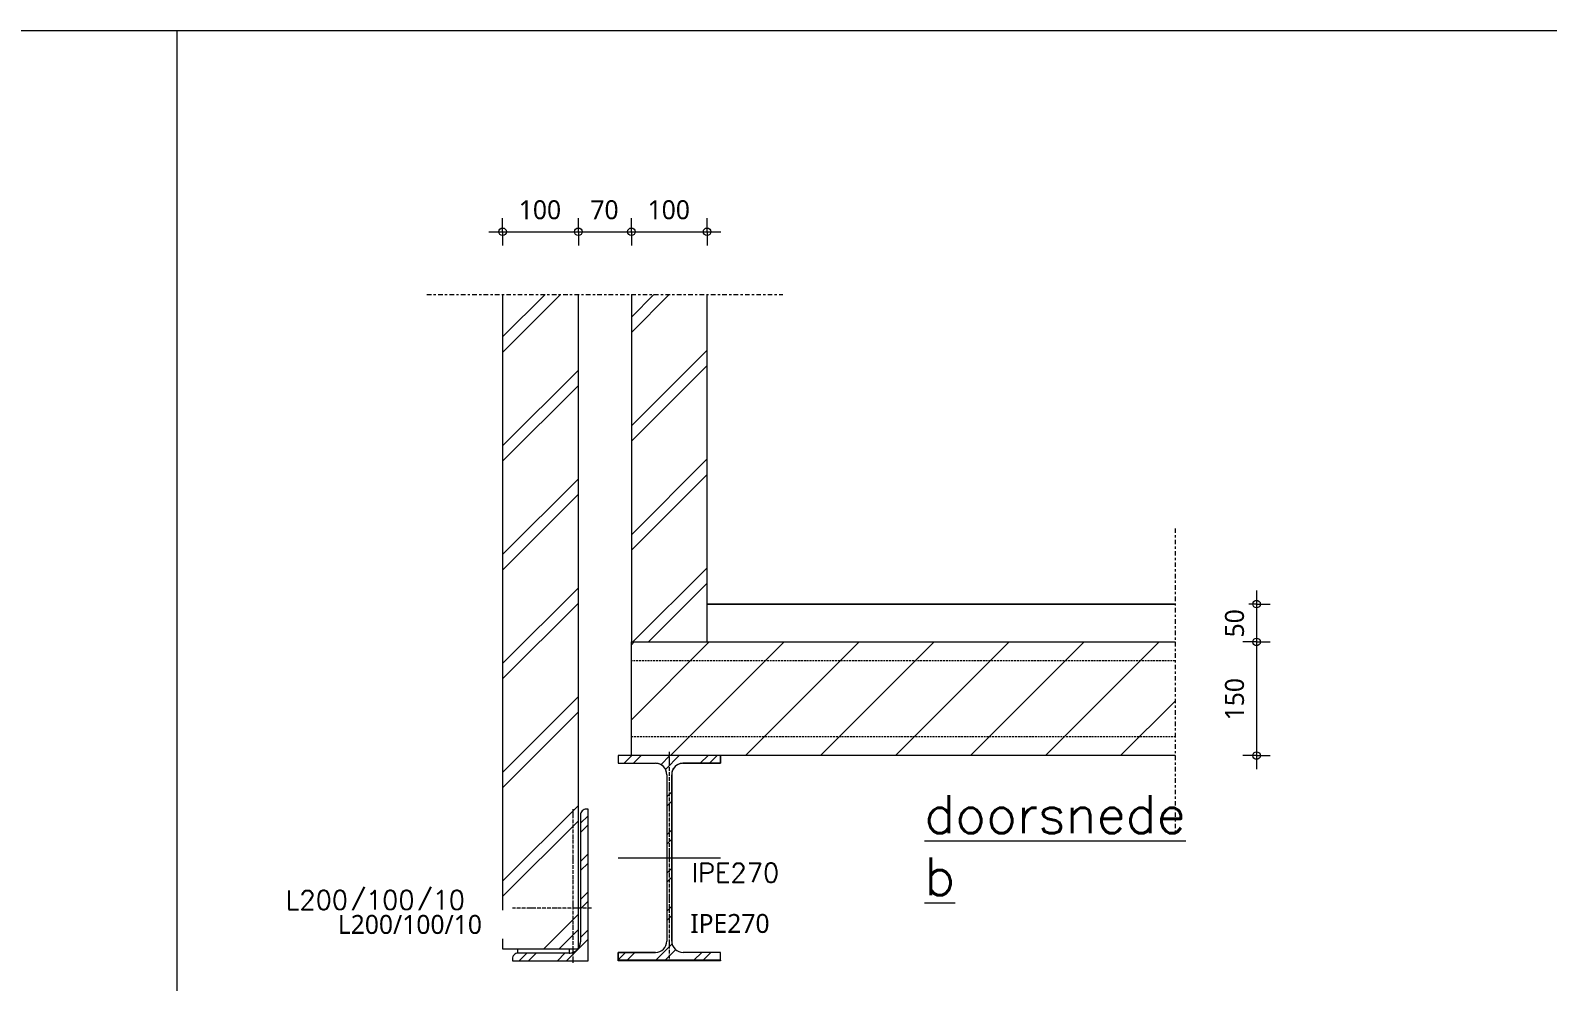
# Model space of a CAD drawing. Header units: millimetres. Extents: x -14163 to 55687, y -143 to 37302.
# Drawn here: x 22237 to 24240, y 34366 to 35622 of the extents above; entities that cross this region are included whole.
import ezdxf

# ---------------------------------------------------------------- set-up
doc = ezdxf.new("R2010")
doc.units = ezdxf.units.MM
for name, pattern in [('MV_center', [15, 6, -3, 3, -3]), ('MV_hartlijn_staal', [6.6, 5, -0.8, 0, -0.8]), ('MV_hidden', [3.75, 2.5, -1.25])]:
    doc.linetypes.add(name, pattern=pattern)
for name, color, linetype, lineweight in [('A-ANNO-DIMS', 211, 'Continuous', 13), ('A-ANNO-DIMS-10', 211, 'Continuous', 13), ('A-DETL', 90, 'Continuous', 13), ('A-DETL-GENF', 92, 'Continuous', 18), ('A-DETL-IDEN', 3, 'Continuous', 18), ('doorbraakdetails_dwg', 8, 'Continuous', 13), ('MAATVOERING', 1, 'Continuous', 13), ('STEEL_OUTLINE', 2, 'Continuous', 13)]:
    doc.layers.add(name, color=color, linetype=linetype, lineweight=lineweight)
doc.styles.add('RomanS', font='romans__.ttf', dxfattribs={"height": 635})
doc.styles.add('RomanS_1', font='romans__.ttf', dxfattribs={"height": 1270})
doc.styles.add('Segoe UI_3', font='segoeui.ttf', dxfattribs={"height": 25})
doc.dimstyles.new('2_5_mm', dxfattribs={"dimscale": 304.8, "dimtxt": 26.184099, "dimasz": 0.032808, "dimexe": 0.059055, "dimexo": 0.0625, "dimgap": 0.029528, "dimtad": 1, "dimdec": 0, "dimzin": 0, "dimdsep": 46, "dimtxsty": 'Segoe UI_3', "dimblk1": 'DOTBLANK', "dimblk2": 'DOTBLANK', "dimsah": 1, "dimcen": 0.09, "dimdle": 0.059055, "dimazin": 0, "dimtfac": 1, "dimtdec": 4, "dimtix": 1, "dimtmove": 0, "dimatfit": 3, "dimfxl": 0.059055, "dimfxlon": 1, "dimtvp": 1, "dimtfill": 1, "dimtolj": 1, "dimtzin": 0, "dimarcsym": 2})
pattern_1 = [(45, (0, 0), (-71.84205, 71.84205), []), (45, (20.32, 0), (-71.84205, 71.84205), [])]

# ---------------------------------------------------------------- blocks, each defined once
blk = doc.blocks.new('doorbraakdetails_dwg__X150-5098785-Details Constructie')
at = {"layer": 'STEEL_OUTLINE'}
for p, q in [((327201, 222886), (327205, 222890)), ((327344, 222886), (327348, 222890)), ((327488, 222886), (327492, 222890)), ((327632, 222886), (327636, 222890)), ((327775, 222886), (327780, 222890))]:
    blk.add_line(p, q, dxfattribs=at)
blk = doc.blocks.new('doorbraakdetails_dwg_IPE270-5098786-Details Constructie')
at = {"layer": 'STEEL_OUTLINE', "flags": 128}
blk.add_lwpolyline([(343, -1372), (343, -1376), (-343, -1376), (-343, -1372)], dxfattribs=at)
at = {"layer": 'STEEL_OUTLINE'}
for centre, start, end in [((-92, -128), 71.537, 90), ((-92, -128), 52.1566, 63.463), ((-92, -128), 28.6699, 35.6734), ((92, -128), 144.3266, 151.3301), ((92, -128), 116.537, 127.8434), ((92, -128), 90, 108.463), ((-92, -128), 11.6554, 16.3301), ((92, -128), 163.6699, 168.3446)]:
    blk.add_arc(centre, 76.2, start, end, dxfattribs=at)
blk.add_blockref('doorbraakdetails_dwg__X150-5098785-Details Constructie', (-327514, -224262))
blk = doc.blocks.new('doorbraakdetails_dwg_HOEK20010010-V29-Details Constructie')
at = {"color": 2, "lineweight": 13}
for start, end in [(340.028763, 0), (270, 289.971237), (295.028763, 320.9488646), (325.4354949, 334.971237)]:
    blk.add_arc((28.956, 24.892), 76.2, start, end, dxfattribs=at)
blk = doc.blocks.new('doorbraakdetails_dwg_A$C6895593A-5098791-Details Constructie')
at = {"color": 1, "lineweight": 13}
blk.add_line((14011, 11958), (29699, 11958), dxfattribs=at)
at = {"color": 250, "lineweight": 13}
for p, q in [((7670, 254), (7670, 398)), ((9397, 256), (9397, 398))]:
    blk.add_line(p, q, dxfattribs=at)
at = {"xscale": 5, "yscale": 5, "zscale": 5}
for name, p in [('doorbraakdetails_dwg_IPE270-5098786-Details Constructie', (12741, 6878)), ('doorbraakdetails_dwg_HOEK20010010-V29-Details Constructie', (9240, 511))]:
    blk.add_blockref(name, p, dxfattribs=at)
at = {"layer": 'MAATVOERING', "color": 6, "insert": (21297, 5546), "char_height": 1270, "width": 11898.77, "attachment_point": 1, "line_spacing_factor": 0.983083, "style": 'RomanS_1'}
blk.add_mtext('\\Ldoorsnede\\Pb', dxfattribs=at)
at = {"layer": 'MAATVOERING', "color": 2, "char_height": 635, "attachment_point": 1, "line_spacing_factor": 0.983083, "style": 'RomanS'}
for s, insert, width in [('IPE270', (13487, 3266), 3982.38), ('L200/100/10', (-121, 2352), 8096.21)]:
    blk.add_mtext(s, dxfattribs=dict(at, insert=insert, width=width))
blk = doc.blocks.new('doorbraakdetails_dwg-4168051-Details Constructie')
at = {"layer": 'MAATVOERING'}
for p, q in [((114199, 223774), (242241, 223774)), ((181974, 179157), (181974, 223774))]:
    blk.add_line(p, q, dxfattribs=at)
blk.add_blockref('doorbraakdetails_dwg_A$C6895593A-5098791-Details Constructie', (185731, 192578))
blk = doc.blocks.new('28 Staalprofielen- IPE_HEA_HEB 2d - IPE270-3530738-Details Constructie')
at = {"layer": 'A-DETL-GENF', "lineweight": 13}
h = blk.add_hatch(dxfattribs=at)
h.set_pattern_fill('FP_178', color=256, style=0, pattern_type=2)
h.set_pattern_definition([(45, (-23080.273, -34529.545), (-25.144717, 25.144717), []), (45, (-23080.273, -34491.445), (-25.144717, 25.144717), [])])
h.paths.add_polyline_path([(-67.5, -135), (67.5, -135), (67.5, -124.8), (18.3, -124.8), (14.4, -124.3), (10.8, -122.8), (7.7, -120.4), (5.3, -117.3), (3.8, -113.7), (3.3, -109.8), (3.3, 109.8), (3.8, 113.7), (5.3, 117.3), (7.7, 120.4), (10.8, 122.8), (14.4, 124.3), (18.3, 124.8), (67.5, 124.8), (67.5, 135), (-67.5, 135), (-67.5, 124.8), (-18.3, 124.8), (-14.4, 124.3), (-10.8, 122.8), (-7.7, 120.4), (-5.3, 117.3), (-3.8, 113.7), (-3.3, 109.8), (-3.3, -109.8), (-3.8, -113.7), (-5.3, -117.3), (-7.7, -120.4), (-10.8, -122.8), (-14.4, -124.3), (-18.3, -124.8), (-67.5, -124.8)])
at = {"layer": 'A-DETL-GENF'}
for p, q in [((67.5, 135), (-67.5, 135)), ((-67.5, 135), (-67.5, 124.8)), ((67.5, 135), (-67.5, 135)), ((-67.5, 135), (-67.5, 124.8)), ((-67.5, 124.8), (-18.3, 124.8)), ((-67.5, 124.8), (-18.3, 124.8)), ((18.3, 124.8), (67.5, 124.8)), ((67.5, 124.8), (18.3, 124.8)), ((67.5, 124.8), (67.5, 135)), ((67.5, 135), (67.5, 124.8)), ((-3.3, 109.8), (-3.3, -109.8)), ((-3.3, 109.8), (-3.3, -109.8)), ((3.3, -109.8), (3.3, 109.8)), ((3.3, 109.8), (3.3, -109.8)), ((-67.5, 0), (67.5, 0)), ((-18.3, -124.8), (-67.5, -124.8)), ((-67.5, -124.8), (-67.5, -135)), ((-67.5, -135), (-67.5, -124.8)), ((-67.5, -124.8), (-18.3, -124.8)), ((-67.5, -135), (67.5, -135)), ((67.5, -135), (-67.5, -135)), ((67.5, -124.8), (18.3, -124.8)), ((67.5, -124.8), (18.3, -124.8)), ((67.5, -135), (67.5, -124.8)), ((67.5, -135), (67.5, -124.8))]:
    blk.add_line(p, q, dxfattribs=at)
at = {"layer": 'A-DETL-GENF', "linetype": 'MV_hartlijn_staal', "lineweight": 13}
blk.add_line((0, 140), (0, -135), dxfattribs=at)
at = {"layer": 'A-DETL-GENF'}
for centre, start, end in [((-18.3, 109.8), 0, 90), ((-18.3, 109.8), 360, 90), ((18.3, 109.8), 90, 180), ((18.3, 109.8), 90, 180), ((-18.3, -109.8), 270, 0), ((-18.3, -109.8), 270, 0), ((18.3, -109.8), 180, 270), ((18.3, -109.8), 180, 270)]:
    blk.add_arc(centre, 15, start, end, dxfattribs=at)
blk = doc.blocks.new('28 Staalprofielen- L-2d - L200_100_10-4450393-Details Constructie')
at = {"layer": 'A-DETL-GENF', "lineweight": 13}
h = blk.add_hatch(dxfattribs=at)
h.set_pattern_fill('FP_179', color=256, style=0, pattern_type=2)
h.set_pattern_definition([(225, (22973.158, 34393.745), (25.144717, -25.144717), []), (225, (22973.158, 34355.645), (25.144717, -25.144717), [])])
h.paths.add_polyline_path([(100, 0), (0, 0), (0, -200), (2.5, -200), (4.4, -199.7), (6.2, -199), (7.8, -197.8), (9, -196.3), (9.7, -194.4), (10, -192.5), (10, -25), (10.5, -21.1), (12, -17.5), (14.4, -14.4), (17.5, -12), (21.1, -10.5), (25, -10), (92.5, -10), (94.4, -9.7), (96.2, -9), (97.8, -7.8), (99, -6.3), (99.7, -4.4), (100, -2.5)])
at = {"layer": 'A-DETL-GENF'}
for p, q in [((0, 0), (0, -200)), ((100, 0), (0, 0)), ((100, -2.5), (100, 0)), ((25, -10), (92.5, -10)), ((10, -192.5), (10, -25)), ((0, -200), (2.5, -200))]:
    blk.add_line(p, q, dxfattribs=at)
at = {"layer": 'A-DETL-GENF', "linetype": 'MV_hartlijn_staal', "lineweight": 13}
for p, q in [((20.1, -200), (20.1, 2.6)), ((-4.6, -69.3), (100, -69.3))]:
    blk.add_line(p, q, dxfattribs=at)
at = {"layer": 'A-DETL-GENF'}
for centre, radius, start, end in [((25, -25), 15, 90, 180), ((92.5, -2.5), 7.5, 270, 0), ((2.5, -192.5), 7.5, 270, 0)]:
    blk.add_arc(centre, radius, start, end, dxfattribs=at)
blk = doc.blocks.new('NLRS_00_DI_maskeer - Type 1-4235016-Details Constructie')
at = {"layer": 'A-DETL-GENF', "linetype": 'MV_center'}
blk.add_line((370, 0), (-100, 0), dxfattribs=at)
blk = doc.blocks.new('NLRS_00_DI_maskeer - Type 1-4234382-Details Constructie')
at = {"layer": 'A-DETL-GENF', "linetype": 'MV_center'}
blk.add_line((300, 0), (-100, 0), dxfattribs=at)
blk = doc.blocks.new('DIMBLOCK171-Details Constructie')
at = {"layer": 'A-ANNO-DIMS-10'}
for p, q in [((23855.4, 34882.5), (23855.4, 34814.5)), ((23855.4, 34864.5), (23837.4, 34864.5)), ((23855.4, 34864.5), (23873.4, 34864.5)), ((23855.4, 34814.5), (23837.4, 34814.5)), ((23855.4, 34814.5), (23873.4, 34814.5))]:
    blk.add_line(p, q, dxfattribs=at)
for centre in [(23855.4, 34864.5), (23855.4, 34814.5)]:
    blk.add_circle(centre, 5, dxfattribs=at)
at = {"layer": 'A-ANNO-DIMS-10', "color": 0, "insert": (23813.8, 34820.5), "char_height": 25, "width": 45.703, "attachment_point": 1, "rotation": 90, "line_spacing_factor": 1.142579, "style": 'Segoe UI_3', "bg_fill": 3, "box_fill_scale": 1.25, "bg_fill_color": 9, "bg_fill_true_color": 13158600, "bg_fill_transparency": 0}
blk.add_mtext('50', dxfattribs=at)
blk = doc.blocks.new('_DotBlank')
at = {"color": 0, "linetype": 'ByBlock', "lineweight": -2}
blk.add_line((-0.5, 0), (-1, 0), dxfattribs=at)
blk.add_circle((0, 0), 0.5, dxfattribs=at)
blk = doc.blocks.new('DIMBLOCK172-Details Constructie')
at = {"layer": 'A-ANNO-DIMS-10'}
for p, q in [((23855.4, 34814.5), (23837.4, 34814.5)), ((23855.4, 34814.5), (23855.4, 34646.5)), ((23855.4, 34814.5), (23873.4, 34814.5)), ((23855.4, 34664.5), (23837.4, 34664.5)), ((23855.4, 34664.5), (23873.4, 34664.5))]:
    blk.add_line(p, q, dxfattribs=at)
for centre in [(23855.4, 34814.5), (23855.4, 34664.5)]:
    blk.add_circle(centre, 5, dxfattribs=at)
at = {"layer": 'A-ANNO-DIMS-10', "color": 0, "insert": (23813.8, 34711), "char_height": 25, "width": 68.555, "attachment_point": 1, "rotation": 90, "line_spacing_factor": 1.142579, "style": 'Segoe UI_3', "bg_fill": 3, "box_fill_scale": 1.25, "bg_fill_color": 9, "bg_fill_true_color": 13158600, "bg_fill_transparency": 0}
blk.add_mtext('150', dxfattribs=at)
blk = doc.blocks.new('DIMBLOCK231-Details Constructie')
at = {"layer": 'A-ANNO-DIMS-10'}
for p, q in [((22860.3, 35356), (22860.3, 35374)), ((22960.3, 35356), (22960.3, 35374)), ((22842.3, 35356), (22960.3, 35356)), ((22860.3, 35356), (22860.3, 35338)), ((22960.3, 35356), (22960.3, 35338))]:
    blk.add_line(p, q, dxfattribs=at)
for centre in [(22860.3, 35356), (22960.3, 35356)]:
    blk.add_circle(centre, 5, dxfattribs=at)
at = {"layer": 'A-ANNO-DIMS-10', "color": 0, "insert": (22881.7, 35397.6), "char_height": 25, "width": 68.555, "attachment_point": 1, "line_spacing_factor": 1.142579, "style": 'Segoe UI_3', "bg_fill": 3, "box_fill_scale": 1.25, "bg_fill_color": 9, "bg_fill_true_color": 13158600, "bg_fill_transparency": 0}
blk.add_mtext('100', dxfattribs=at)
blk = doc.blocks.new('DIMBLOCK232-Details Constructie')
at = {"layer": 'A-ANNO-DIMS-10'}
for p, q in [((22960.3, 35356), (22960.3, 35374)), ((23030.3, 35356), (23030.3, 35374)), ((22960.3, 35356), (23030.3, 35356)), ((22960.3, 35356), (22960.3, 35338)), ((23030.3, 35356), (23030.3, 35338))]:
    blk.add_line(p, q, dxfattribs=at)
for centre in [(22960.3, 35356), (23030.3, 35356)]:
    blk.add_circle(centre, 5, dxfattribs=at)
at = {"layer": 'A-ANNO-DIMS-10', "color": 0, "insert": (22976.2, 35397.6), "char_height": 25, "width": 45.703, "attachment_point": 1, "line_spacing_factor": 1.142579, "style": 'Segoe UI_3', "bg_fill": 3, "box_fill_scale": 1.25, "bg_fill_color": 9, "bg_fill_true_color": 13158600, "bg_fill_transparency": 0}
blk.add_mtext('70', dxfattribs=at)
blk = doc.blocks.new('DIMBLOCK233-Details Constructie')
at = {"layer": 'A-ANNO-DIMS-10'}
for p, q in [((23030.3, 35356), (23030.3, 35374)), ((23130.3, 35356), (23130.3, 35374)), ((23030.3, 35356), (23148.3, 35356)), ((23030.3, 35356), (23030.3, 35338)), ((23130.3, 35356), (23130.3, 35338))]:
    blk.add_line(p, q, dxfattribs=at)
for centre in [(23030.3, 35356), (23130.3, 35356)]:
    blk.add_circle(centre, 5, dxfattribs=at)
at = {"layer": 'A-ANNO-DIMS-10', "color": 0, "insert": (23051.7, 35397.6), "char_height": 25, "width": 68.555, "attachment_point": 1, "line_spacing_factor": 1.142579, "style": 'Segoe UI_3', "bg_fill": 3, "box_fill_scale": 1.25, "bg_fill_color": 9, "bg_fill_true_color": 13158600, "bg_fill_transparency": 0}
blk.add_mtext('100', dxfattribs=at)

msp = doc.modelspace()

# ---------------------------------------------------------------- hatches: boundary and pattern name
at = {"layer": 'A-DETL-GENF', "lineweight": 13}
h = msp.add_hatch(dxfattribs=at)
h.set_pattern_fill('FP_115', color=254, style=0, pattern_type=2)
h.set_pattern_definition(pattern_1)
h.paths.add_polyline_path([(22958.8, 34409.4), (22959.8, 34409.4), (22960.3, 34410.1), (22960.3, 35273.2), (22860.3, 35273.2), (22860.3, 34409.4), (22870.9, 34409.4)])
h = msp.add_hatch(dxfattribs=at)
h.set_pattern_fill('FP_115', color=254, style=0, pattern_type=2)
h.set_pattern_definition(pattern_1)
h.paths.add_polyline_path([(23130.3, 34814.5), (23130.3, 35273.2), (23030.3, 35273.2), (23030.3, 34814.5)])
h = msp.add_hatch(dxfattribs=at)
h.set_pattern_fill('FP_117', color=250, style=0, pattern_type=2)
h.set_pattern_definition([(45, (0, 0), (-49.49747, 49.49747), [])])
h.paths.add_polyline_path([(23171.1, 34664.5), (23747.9, 34664.5), (23747.9, 34814.5), (23030.3, 34814.5), (23030.3, 34664.5), (23147.8, 34664.5)])

# ---------------------------------------------------------------- linework, layer by layer
at = {"layer": 'A-DETL', "lineweight": 18}
for p, q in [((22860.3, 35273.2), (22860.3, 34409.4)), ((22960.3, 34409.4), (22960.3, 35273.2)), ((23030.3, 35273.2), (23030.3, 34814.5)), ((23130.3, 34814.5), (23130.3, 35273.2)), ((23747.9, 34864.5), (23130.3, 34864.5)), ((23030.3, 34814.5), (23130.3, 34814.5)), ((23030.3, 34664.5), (23030.3, 34814.5)), ((23130.3, 34814.5), (23747.9, 34814.5)), ((23747.9, 34664.5), (23030.3, 34664.5)), ((22860.3, 34409.4), (22960.3, 34409.4))]:
    msp.add_line(p, q, dxfattribs=at)
at = {"layer": 'A-DETL', "linetype": 'MV_hidden', "lineweight": 18}
for p, q in [((23747.9, 34789.5), (23030.3, 34789.5)), ((23030.3, 34689.5), (23747.9, 34689.5))]:
    msp.add_line(p, q, dxfattribs=at)

# ---------------------------------------------------------------- block references
at = {"layer": 'A-DETL-GENF', "linetype": 'MV_center'}
for name, p, rotation in [('NLRS_00_DI_maskeer - Type 1-4235016-Details Constructie', (23130.3, 35273.2), 180), ('NLRS_00_DI_maskeer - Type 1-4234382-Details Constructie', (23747.9, 34664.5), 90)]:
    msp.add_blockref(name, p, dxfattribs=dict(at, rotation=rotation))
at = {"layer": 'A-DETL-GENF'}
msp.add_blockref('28 Staalprofielen- IPE_HEA_HEB 2d - IPE270-3530738-Details Constructie', (23080.3, 34529.5), dxfattribs=at)
at = {"layer": 'A-DETL-GENF', "linetype": 'MV_hartlijn_staal', "lineweight": 13, "rotation": 180}
msp.add_blockref('28 Staalprofielen- L-2d - L200_100_10-4450393-Details Constructie', (22973.2, 34393.7), dxfattribs=at)
at = {"layer": 'doorbraakdetails_dwg', "color": 2, "xscale": 0.039370078740157, "yscale": 0.039370078740157, "zscale": 0.039370078740157}
msp.add_blockref('doorbraakdetails_dwg-4168051-Details Constructie', (15266.4, 26811.9), dxfattribs=at)

# ---------------------------------------------------------------- next in the draw order: texts
at = {"layer": 'A-DETL-IDEN', "lineweight": 13, "char_height": 25, "attachment_point": 1, "style": 'Segoe UI_3', "bg_fill": 3, "box_fill_scale": 1.25, "bg_fill_color": 9, "bg_fill_true_color": 13158600, "bg_fill_transparency": 0}
for s, insert, width in [('L200/100/10', (22642.8, 34454.1), 239.705), ('IPE270', (23108, 34455.4), 126.667)]:
    msp.add_mtext(s, dxfattribs=dict(at, insert=insert, width=width))

# ---------------------------------------------------------------- next in the draw order: dimensions: what is measured, and where the dimension line sits
at = {"layer": 'A-ANNO-DIMS'}
dim = msp.add_linear_dim(base=(22960.3, 35356), p1=(22860.3, 35338), p2=(22960.3, 35338), dimstyle='2_5_mm', override={"dimpost": '<>', "dimfxl": 100}, dxfattribs=at)
dim.commit()
dim.dimension.update_dxf_attribs({"geometry": 'DIMBLOCK231-Details Constructie', "text_midpoint": (22910.3, 35378)})
dim = msp.add_linear_dim(base=(23855.4, 34814.5), p1=(23837.4, 34864.5), p2=(23837.4, 34814.5), angle=90, dimstyle='2_5_mm', override={"dimpost": '<>', "dimfxl": 50}, dxfattribs=at)
dim.commit()
dim.dimension.update_dxf_attribs({"geometry": 'DIMBLOCK171-Details Constructie', "text_midpoint": (23833.5, 34839.5)})

# ---------------------------------------------------------------- next in the draw order: dimensions: what is measured, and where the dimension line sits
dim = msp.add_linear_dim(base=(23030.3, 35356), p1=(22960.3, 35338), p2=(23030.3, 35338), dimstyle='2_5_mm', override={"dimpost": '<>', "dimfxl": 70}, dxfattribs=at)
dim.commit()
dim.dimension.update_dxf_attribs({"geometry": 'DIMBLOCK232-Details Constructie', "text_midpoint": (22995.3, 35377.9)})
dim = msp.add_linear_dim(base=(23855.4, 34664.5), p1=(23837.4, 34814.5), p2=(23837.4, 34664.5), angle=90, dimstyle='2_5_mm', override={"dimpost": '<>', "dimfxl": 150}, dxfattribs=at)
dim.commit()
dim.dimension.update_dxf_attribs({"geometry": 'DIMBLOCK172-Details Constructie', "text_midpoint": (23833.4, 34739.5)})

# ---------------------------------------------------------------- next in the draw order: dimensions: what is measured, and where the dimension line sits
dim = msp.add_linear_dim(base=(23130.3, 35356), p1=(23030.3, 35338), p2=(23130.3, 35338), dimstyle='2_5_mm', override={"dimpost": '<>', "dimfxl": 100}, dxfattribs=at)
dim.commit()
dim.dimension.update_dxf_attribs({"geometry": 'DIMBLOCK233-Details Constructie', "text_midpoint": (23080.3, 35378)})

doc.saveas('drawing.dxf')
